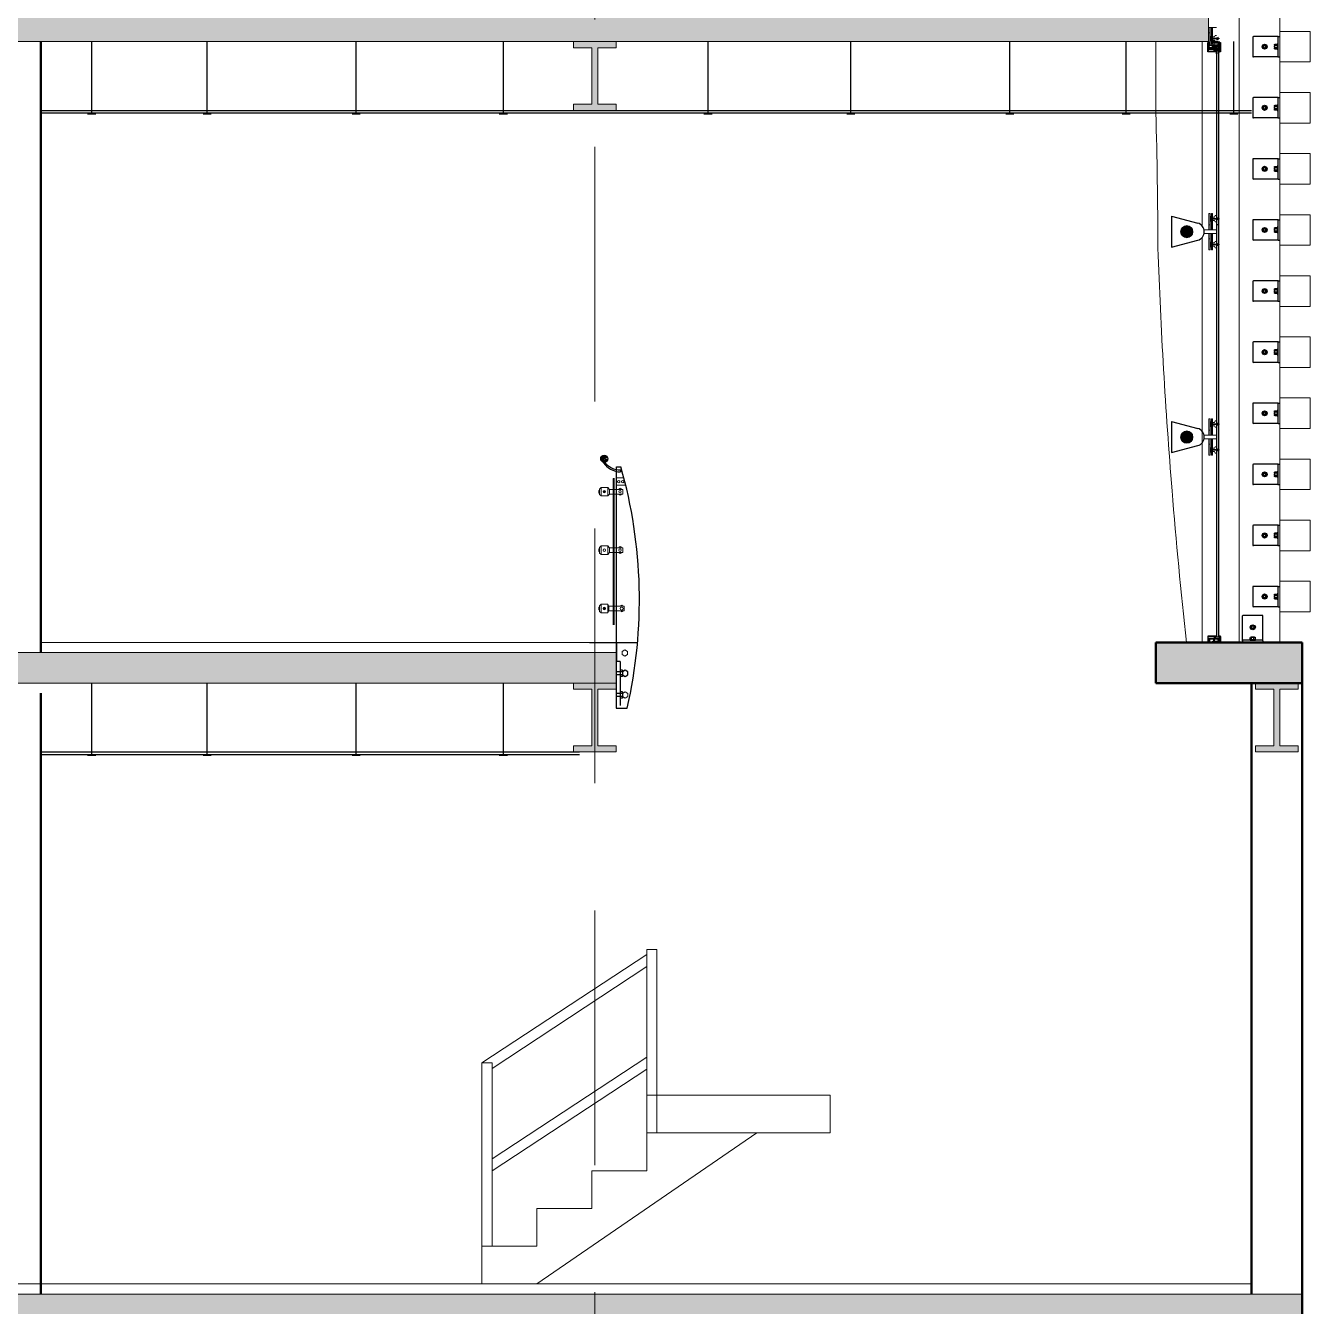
# Model space of a CAD drawing. Header units: millimetres. Extents: x 1135 to 1350, y 205 to 283.
# Drawn here: x 1208.2 to 1214.51, y 260.24 to 266.53 of the extents above; entities that cross this region are included whole.
import ezdxf

# ---------------------------------------------------------------- set-up
doc = ezdxf.new("R2010")
doc.units = ezdxf.units.MM
doc.header["$LTSCALE"] = 10
doc.linetypes.add('DASHED2', pattern=[0.375, 0.25, -0.125])
doc.layers.get('0').update_dxf_attribs({"color": 90})
for name, color, linetype in [('1', 130, 'Continuous'), ('ACCESORIO', 90, 'Continuous'), ('CIEL', 8, 'Continuous'), ('DATA', 9, 'Continuous'), ('ESCALERA', 90, 'Continuous'), ('FONDO', 8, 'Continuous'), ('TEX1', 90, 'Continuous'), ('VIDRO', 140, 'Continuous')]:
    doc.layers.add(name, color=color, linetype=linetype)
for name, color, linetype, lineweight in [('A-perf', 180, 'Continuous', 9), ('cinza 03', 252, 'Continuous', 13), ('HACHT', 90, 'Continuous', 9), ('linha estutura', 252, 'Continuous', 13), ('PAREDES 2', 50, 'Continuous', 50), ('pn 02', 16, 'Continuous', 20), ('PN-01', 90, 'Continuous', 13), ('TEXTOS', 90, 'Continuous', 9)]:
    doc.layers.add(name, color=color, linetype=linetype, lineweight=lineweight)

# ---------------------------------------------------------------- blocks, each defined once
blk = doc.blocks.new('A$C43351A97')
at = {"layer": 'DATA'}
for p, q in [((0, 0.99), (0, 3.49)), ((0, 3.49), (0.53, 3.49)), ((3.53, 0.99), (0, 0.99)), ((0.07, 3.4), (0.06, 3.37)), ((0.06, 3.37), (0.06, 3.05)), ((0.06, 3.05), (0.07, 3.02)), ((0.09, 3.42), (0.07, 3.4)), ((0.07, 3.31), (0.07, 3.13)), ((0.07, 3.02), (0.09, 3)), ((0.11, 2.92), (0.08, 2.9)), ((0.08, 2.9), (0.08, 2.87)), ((0.08, 2.87), (0.08, 1.13)), ((0.08, 1.13), (0.08, 1.1)), ((0.08, 1.1), (0.11, 1.08)), ((0.13, 3.43), (0.09, 3.42)), ((0.09, 3), (0.13, 2.99)), ((0.14, 2.93), (0.11, 2.92)), ((0.11, 1.08), (0.14, 1.07)), ((0.48, 3.43), (0.13, 3.43)), ((0.46, 3.42), (0.13, 3.36)), ((0.13, 3.08), (0.46, 3.02)), ((0.13, 2.99), (0.48, 2.99)), ((0.53, 2.93), (0.14, 2.93)), ((0.14, 1.07), (2.94, 1.07)), ((0.18, 3.27), (0.3, 3.34)), ((0.3, 3.09), (0.18, 3.16)), ((0.29, 3.32), (0.19, 3.26)), ((0.19, 3.18), (0.29, 3.11)), ((0.26, 2.75), (0.26, 2.19)), ((0.61, 2.75), (0.26, 2.75)), ((0.26, 2.19), (2.73, 2.19)), ((0.32, 3.27), (0.32, 3.3)), ((0.61, 3.27), (0.32, 3.27)), ((0.32, 3.17), (0.61, 3.17)), ((0.32, 3.13), (0.32, 3.17)), ((0.34, 3.32), (0.34, 3.28)), ((0.34, 3.28), (0.43, 3.28)), ((0.34, 3.15), (0.34, 3.11)), ((0.43, 3.15), (0.34, 3.15)), ((0.39, 2.38), (0.39, 2.56)), ((0.43, 3.28), (0.46, 3.42)), ((0.46, 3.02), (0.43, 3.15)), ((0.45, 2.63), (0.86, 2.63)), ((2.73, 2.31), (0.45, 2.31)), ((0.48, 3.41), (0.48, 3.43)), ((0.48, 3.39), (0.48, 3.41)), ((0.49, 3.38), (0.48, 3.39)), ((0.48, 3.03), (0.49, 3.04)), ((0.48, 3.02), (0.48, 3.03)), ((0.48, 2.99), (0.48, 3.02)), ((0.51, 3.38), (0.49, 3.38)), ((0.49, 3.04), (0.51, 3.04)), ((0.52, 3.38), (0.51, 3.38)), ((0.51, 3.04), (0.52, 3.04)), ((0.53, 3.39), (0.52, 3.38)), ((0.52, 3.04), (0.53, 3.03)), ((0.53, 3.49), (0.53, 3.41)), ((0.53, 3.41), (0.53, 3.39)), ((0.53, 3.03), (0.53, 3.02)), ((0.53, 3.02), (0.53, 2.93)), ((0.61, 3.5), (0.61, 3.27)), ((0.86, 3.5), (0.61, 3.5)), ((0.61, 3.17), (0.61, 2.75)), ((0.73, 3.38), (0.86, 3.38)), ((0.73, 2.75), (0.73, 3.38)), ((0.86, 2.75), (0.73, 2.75)), ((0.86, 3.38), (0.86, 3.5)), ((0.86, 2.63), (0.86, 2.75)), ((4.83, 4), (2.1, 3.5)), ((2.1, 4), (4.83, 3.5)), ((2.1, 4), (2.1, 3.5)), ((4.83, 4), (2.1, 4)), ((2.1, 3.5), (4.83, 3.5)), ((2.73, 2.41), (2.73, 2.31)), ((2.73, 2.19), (2.73, 2.09)), ((2.95, 2.47), (2.79, 2.47)), ((2.79, 2.03), (2.95, 2.03)), ((2.88, 2.32), (2.92, 2.31)), ((2.95, 2.39), (2.89, 2.39)), ((2.89, 2.18), (2.93, 2.19)), ((2.9, 2.39), (2.95, 2.41)), ((5.59, 2.31), (2.9, 2.31)), ((2.9, 2.19), (3.54, 2.19)), ((2.96, 2.12), (2.9, 2.12)), ((2.95, 2.09), (2.9, 2.11)), ((2.92, 2.31), (3.03, 2.31)), ((2.93, 2.19), (3.02, 2.19)), ((2.94, 1.07), (2.97, 1.08)), ((2.97, 1.08), (2.99, 1.1)), ((2.98, 3.5), (2.98, 2.42)), ((5.21, 3.5), (2.98, 3.5)), ((2.99, 1.97), (2.99, 2.08)), ((2.99, 1.1), (3, 1.13)), ((3, 1.43), (3.02, 1.49)), ((3, 1.13), (3, 1.43)), ((3.02, 1.49), (3.06, 1.54)), ((3.05, 2.16), (3.05, 1.97)), ((3.05, 1.97), (3.74, 1.97)), ((3.06, 3.42), (5.17, 3.42)), ((3.06, 2.35), (3.06, 3.42)), ((3.06, 1.54), (3.13, 1.56)), ((3.07, 1.46), (3.06, 1.43)), ((3.06, 1.43), (3.06, 1.12)), ((3.06, 1.12), (3.07, 1.09)), ((3.09, 1.48), (3.07, 1.46)), ((3.07, 1.09), (3.09, 1.06)), ((3.08, 1.38), (3.08, 1.19)), ((3.62, 1.87), (3.09, 1.87)), ((3.13, 1.49), (3.09, 1.48)), ((3.09, 1.06), (3.13, 1.05)), ((3.13, 1.56), (3.53, 1.56)), ((3.48, 1.49), (3.13, 1.49)), ((3.13, 1.05), (3.48, 1.05)), ((3.47, 1.48), (3.14, 1.43)), ((3.14, 1.14), (3.47, 1.09)), ((3.19, 1.34), (3.3, 1.41)), ((3.3, 1.15), (3.19, 1.23)), ((3.2, 1.32), (3.3, 1.39)), ((3.3, 1.18), (3.2, 1.24)), ((3.33, 1.37), (3.33, 1.33)), ((3.33, 1.33), (3.74, 1.33)), ((3.33, 1.23), (3.33, 1.2)), ((3.71, 1.23), (3.33, 1.23)), ((3.34, 1.39), (3.34, 1.35)), ((3.34, 1.35), (3.43, 1.35)), ((3.34, 1.22), (3.34, 1.18)), ((3.43, 1.22), (3.34, 1.22)), ((3.43, 1.35), (3.47, 1.48)), ((3.47, 1.09), (3.43, 1.22)), ((3.48, 1.47), (3.48, 1.49)), ((3.48, 1.46), (3.48, 1.47)), ((3.49, 1.45), (3.48, 1.46)), ((3.48, 1.09), (3.49, 1.1)), ((3.48, 1.08), (3.48, 1.09)), ((3.48, 1.05), (3.48, 1.08)), ((3.51, 1.44), (3.49, 1.45)), ((3.49, 1.1), (3.51, 1.1)), ((3.52, 1.45), (3.51, 1.44)), ((3.51, 1.1), (3.52, 1.1)), ((3.53, 1.46), (3.52, 1.45)), ((3.52, 1.1), (3.53, 1.09)), ((3.53, 1.56), (3.53, 1.47)), ((3.53, 1.47), (3.53, 1.46)), ((3.53, 1.09), (3.53, 1.08)), ((3.53, 1.08), (3.53, 0.99)), ((3.54, 2.19), (3.54, 2.09)), ((4.17, 0.88), (3.57, 0.96)), ((3.61, 2.03), (3.7, 2.03)), ((3.62, 1.51), (3.62, 1.87)), ((3.62, 1.09), (3.67, 1.09)), ((3.62, 1.03), (3.62, 1.09)), ((3.64, 2.18), (3.68, 2.19)), ((3.65, 2.19), (5.59, 2.19)), ((3.71, 2.12), (3.65, 2.12)), ((3.7, 2.09), (3.65, 2.11)), ((3.84, 1), (3.65, 1)), ((3.67, 1.09), (3.71, 1.23)), ((3.68, 2.19), (3.77, 2.19)), ((3.71, 1.87), (3.71, 1.51)), ((3.74, 1.87), (3.71, 1.87)), ((3.71, 1.51), (3.8, 1.51)), ((3.74, 1.97), (3.74, 2.08)), ((3.74, 1.33), (3.74, 1.39)), ((3.8, 2.16), (3.8, 1.94)), ((3.87, 1.33), (3.8, 1.09)), ((3.8, 1.09), (3.87, 1.09)), ((3.96, 1.49), (3.86, 1.32)), ((3.87, 1.45), (3.87, 1.33)), ((3.87, 1.09), (3.87, 1.03)), ((3.97, 1.27), (3.97, 1.05)), ((4.17, 1.34), (4.02, 1.5)), ((4.07, 1.05), (4.07, 1.27)), ((4.17, 0), (4.17, 1.5)), ((5.36, 1.5), (4.17, 1.5)), ((4.83, 3.5), (4.83, 4)), ((5.3, 3.19), (5.03, 2.71)), ((5.03, 2.71), (5.03, 2.35)), ((5.11, 2.69), (5.37, 3.14)), ((5.11, 2.35), (5.11, 2.69)), ((5.17, 3.42), (5.3, 3.19)), ((5.17, 0), (5.17, 1.5)), ((5.17, 0.86), (5.67, 0.94)), ((5.37, 3.24), (5.21, 3.5)), ((5.36, 3.5), (5.36, 3.28)), ((5.61, 3.5), (5.36, 3.5)), ((5.36, 3.1), (5.36, 2.93)), ((5.36, 1.57), (5.36, 1.4)), ((5.36, 1.23), (5.36, 1)), ((5.36, 1), (5.61, 1)), ((5.38, 3.25), (5.41, 3.25)), ((5.41, 3.13), (5.38, 3.13)), ((5.38, 1.38), (5.41, 1.38)), ((5.41, 1.25), (5.38, 1.25)), ((5.41, 3.29), (5.5, 3.29)), ((5.41, 3.25), (5.41, 3.29)), ((5.41, 3.09), (5.41, 3.13)), ((5.41, 3.1), (5.41, 3.09)), ((5.6, 3.09), (5.41, 3.09)), ((5.41, 1.41), (5.6, 1.41)), ((5.41, 1.38), (5.41, 1.41)), ((5.41, 1.21), (5.41, 1.25)), ((5.5, 1.21), (5.41, 1.21)), ((5.46, 3), (5.65, 3)), ((5.46, 2.93), (5.46, 3)), ((5.46, 1.5), (5.46, 1.57)), ((5.65, 1.5), (5.46, 1.5)), ((5.5, 3.29), (5.63, 3.16)), ((5.63, 1.34), (5.5, 1.21)), ((5.61, 3.32), (5.61, 3.5)), ((5.64, 3.29), (5.61, 3.32)), ((5.61, 1.18), (5.64, 1.21)), ((5.61, 1), (5.61, 1.18)), ((5.66, 3.31), (5.64, 3.29)), ((5.64, 1.21), (5.66, 1.19)), ((5.65, 3.5), (6.23, 3.5)), ((5.73, 3.45), (5.65, 3.47)), ((5.65, 3), (5.65, 3)), ((5.65, 3), (5.65, 2.38)), ((5.65, 2.13), (5.65, 1.5)), ((5.65, 1.03), (5.73, 1.05)), ((6.23, 1), (5.65, 1)), ((5.72, 3.31), (5.66, 3.31)), ((5.66, 1.19), (5.72, 1.19)), ((6.2, 0.94), (5.67, 0.94)), ((5.73, 3.29), (5.73, 3.45)), ((5.73, 1.05), (5.73, 1.21)), ((5.77, 1.44), (5.77, 3.06)), ((5.77, 3.06), (5.95, 3.06)), ((5.95, 1.44), (5.77, 1.44)), ((6.19, 3.45), (5.81, 3.43)), ((5.81, 3.43), (5.81, 3.29)), ((5.81, 1.21), (5.81, 1.07)), ((5.81, 1.07), (6.19, 1.05)), ((5.92, 3.23), (5.82, 3.28)), ((5.82, 1.22), (5.92, 1.27)), ((5.95, 3.06), (5.95, 3.17)), ((5.95, 1.33), (5.95, 1.44)), ((6.17, 2.25), (6.19, 2.83)), ((6.19, 1.68), (6.17, 2.25)), ((6.19, 2.83), (6.19, 3.45)), ((6.19, 1.05), (6.19, 1.68)), ((6.23, 3.5), (6.23, 1))]:
    blk.add_line(p, q, dxfattribs=at)
blk.add_circle((5.12, 3.76), 0.243, dxfattribs=at)
for centre, radius, start, end in [((0.13, 3.3), 0.0625, 90, 168.61954), ((0.13, 3.14), 0.0625, 191.38046, 270), ((0.24, 3.22), 0.0784, 135.87573, 224.12427), ((0.22, 3.22), 0.0469, 124.43657, 235.56343), ((0.3, 3.3), 0.025, 360, 124.43657), ((0.3, 3.13), 0.025, 235.56343, 360), ((0.31, 3.32), 0.0272, 0, 124.43657), ((0.31, 3.11), 0.0272, 235.56343, 360), ((0.45, 2.56), 0.0625, 90, 180), ((0.45, 2.38), 0.0625, 180, 270), ((2.79, 2.41), 0.0625, 90, 180), ((2.79, 2.09), 0.0625, 180, 270), ((2.9, 2.35), 0.041, 90, 270), ((2.89, 2.35), 0.0312, 90, 254.96712), ((2.9, 2.15), 0.041, 90, 270), ((2.9, 2.15), 0.031, 105.99545, 270.00455), ((2.95, 2.44), 0.03, 270, 90), ((2.95, 2.42), 0.0312, 270, 0), ((2.95, 2.06), 0.03, 270, 90), ((2.96, 2.08), 0.031, 359.99877, 90.00123), ((3.09, 1.97), 0.094, 179.9974, 270.00108), ((3.02, 2.16), 0.031, 360, 90), ((3.03, 2.35), 0.0312, 270, 0), ((3.05, 2.16), 0.00000125, 180, 0), ((3.14, 1.37), 0.0625, 90, 168.61954), ((3.14, 1.2), 0.0625, 191.38046, 270), ((3.24, 1.28), 0.0784, 135.87573, 224.12427), ((3.23, 1.28), 0.0469, 124.35561, 235.64439), ((3.32, 1.39), 0.0272, 360, 124.43657), ((3.31, 1.37), 0.025, 359.99613, 124.00387), ((3.31, 1.2), 0.025, 235.73155, 359.72194), ((3.32, 1.18), 0.0272, 235.56343, 360), ((3.61, 2.09), 0.0625, 180, 270), ((3.57, 1.08), 0.039, 0.1803, 180), ((3.57, 1), 0.039, 180, 262.07308), ((3.65, 2.15), 0.041, 90, 270), ((3.65, 2.15), 0.0309, 105.33705, 270.12763), ((3.74, 1.51), 0.125, 180, 270), ((3.65, 1.03), 0.03, 180, 224.98847), ((3.65, 1.03), 0.03, 224.98847, 270.01153), ((3.7, 2.06), 0.031, 270, 90), ((3.71, 2.08), 0.031, 360, 90), ((3.74, 1.94), 0.062, 270, 360), ((3.77, 2.16), 0.031, 0, 90), ((3.8, 1.45), 0.062, 360, 90), ((3.84, 1.03), 0.03, 270, 0.00477), ((3.99, 1.47), 0.037, 43.0014, 150), ((4.02, 1.25), 0.0537, 21.45883, 158.54117), ((4.02, 1.07), 0.0537, 201.45883, 338.54117), ((5.07, 2.35), 0.04, 180, 0), ((5.38, 3.28), 0.025, 180, 270), ((5.38, 3.1), 0.025, 90, 180), ((5.41, 2.93), 0.05, 180, 0), ((5.41, 1.57), 0.05, 0, 180), ((5.38, 1.4), 0.025, 180, 270), ((5.38, 1.23), 0.025, 90, 180), ((5.29, 3.19), 0.0938, 330, 30), ((5.87, 3.71), 0.337, 118.30351, 217.999), ((5.59, 2.38), 0.0625, 270, 0), ((5.59, 2.13), 0.0625, 0, 90), ((5.6, 3.13), 0.0414, 270, 45), ((5.6, 1.37), 0.0414, 315, 90), ((5.65, 3.49), 0.015, 90, 256.26192), ((5.65, 1.02), 0.015, 103.73808, 270), ((5.77, 3.3), 0.05, 166.11346, 339.89449), ((5.77, 1.2), 0.05, 20.10551, 193.88654), ((5.77, 3.29), 0.04, 180, 0), ((5.77, 1.21), 0.04, 0, 180), ((5.89, 3.17), 0.0625, 360, 60), ((5.89, 1.33), 0.0625, 300, 360)]:
    blk.add_arc(centre, radius, start, end, dxfattribs=at)
blk = doc.blocks.new('CAB-BUL')
for p, q in [((-6.4, 11), (6.2, 11)), ((-4.5, 1.5), (-3.7, 2)), ((-4, 2), (-4, 9)), ((4.5, 1.5), (3.7, 2)), ((4, 2), (4, 9))]:
    blk.add_line(p, q)
blk.add_lwpolyline([(-9, 1.5), (9, 1.5), (9, 0), (-9, 0)], close=True)
blk.add_lwpolyline([(8.5, 9, 0.888889), (4, 9, 0.50025), (-4, 9, 0.88987), (-8.5, 9), (-8.5, 2), (8.5, 2)], format="xyb", close=True)
blk = doc.blocks.new('sup2')
at = {"layer": 'ACCESORIO'}
for p, q in [((1214.1744, 251.2979), (1214.1744, 251.4203)), ((1214.2714, 251.4233), (1214.1774, 251.4233)), ((1214.2744, 251.2979), (1214.2744, 251.4203)), ((1214.2744, 251.3009), (1214.1744, 251.3009)), ((1214.1744, 251.2979), (1214.1744, 251.2907)), ((1214.2744, 251.2979), (1214.2744, 251.2907))]:
    blk.add_line(p, q, dxfattribs=at)
blk.add_lwpolyline([(1214.2371, 251.365), (1214.2334, 251.356), (1214.2244, 251.3523), (1214.2154, 251.356), (1214.2117, 251.365), (1214.2154, 251.374), (1214.2244, 251.3777), (1214.2334, 251.374)], close=True, dxfattribs=at)
for radius in [0.011, 0.00648]:
    blk.add_circle((1214.2244, 251.365), radius, dxfattribs=at)
for centre, radius, start, end in [((1214.1774, 251.4203), 0.003, 90, 180), ((1214.2714, 251.4203), 0.003, 0, 90), ((1214.2244, 251.365), 0.00548, 90, 0), ((1214.1774, 251.2979), 0.003, 90, 180), ((1214.2714, 251.2979), 0.003, 360, 90)]:
    blk.add_arc(centre, radius, start, end, dxfattribs=at)
at = {"layer": 'ACCESORIO', "xscale": -0.001440000000002328, "yscale": 0.001440000000002328, "zscale": 0.00144}
blk.add_blockref('CAB-BUL', (1214.2245, 251.3009), dxfattribs=at)

msp = doc.modelspace()

# ---------------------------------------------------------------- hatches: boundary and pattern name
at = {"layer": '1'}
h = msp.add_hatch(dxfattribs=at)
h.set_pattern_fill('LINE', color=256, scale=0.022502, angle=45, style=0)
h.set_pattern_definition([(135, (1404.7286333, 298.1692487), (0.001988936716, 0.001988936716), [])])
h.paths.add_polyline_path([(1213.8723, 265.5167, -0.528848), (1213.9106, 265.5427), (1213.9266, 265.5262, -1.19142)])
h = msp.add_hatch(dxfattribs=at)
h.set_pattern_fill('LINE', color=256, scale=0.022502, angle=45, style=0)
h.set_pattern_definition([(135, (1404.7286333, 297.1609154), (0.001988936716, 0.001988936716), [])])
h.paths.add_polyline_path([(1213.8723, 264.5083, -0.528848), (1213.9106, 264.5344), (1213.9266, 264.5179, -1.19142)])
at = {"layer": 'cinza 03'}
h = msp.add_hatch(dxfattribs=at)
h.set_pattern_fill('LINE', color=256, scale=0.014873, angle=90, style=0)
h.set_pattern_definition([(90, (4475.6181067, -1167.4279192), (-0.0018591344764, 1e-19), [])])
h.paths.add_polyline_path([(1211.0828, 264.2398), (1211.0895, 264.2398), (1211.0895, 264.3049), (1211.0828, 264.3049)])
h.paths.add_polyline_path([(1211.0828, 263.6661), (1211.0895, 263.6661), (1211.0895, 264.2398), (1211.0828, 264.2398)])
h.paths.add_polyline_path([(1211.0828, 263.5865), (1211.0895, 263.5865), (1211.0895, 263.6661), (1211.0828, 263.6661)])
h = msp.add_hatch(color=256, dxfattribs=at)
edge = h.paths.add_edge_path()
edge.add_arc((1211.0402, 264.2398), 0.00205, 0, 360)
at = {"layer": 'ESCALERA', "ltscale": 0.1}
h = msp.add_hatch(color=256, dxfattribs=at)
h.paths.add_polyline_path([(1211.0402, 264.4186, 0.429246), (1211.0222, 264.4014, 0.019142), (1211.0222, 264.4001), (1211.0402, 264.4001)])
h.paths.add_polyline_path([(1211.0402, 264.4186), (1211.0402, 264.4001), (1211.0565, 264.4001, 0.019142), (1211.0565, 264.4014, 0.399339)])
h.paths.add_polyline_path([(1211.0402, 264.4001), (1211.0222, 264.4001, 0.406762), (1211.0402, 264.3843)])
h.paths.add_polyline_path([(1211.0565, 264.4014, 0.060174), (1211.056, 264.4055), (1211.0402, 264.3979), (1211.0402, 264.3843, 0.399339)])
at = {"layer": 'HACHT'}
h = msp.add_hatch(color=256, dxfattribs=at)
h.paths.add_polyline_path([(1210.9934, 266.6), (1204.9934, 266.6), (1204.9934, 266.45), (1205.0984, 266.45), (1210.9934, 266.45)])
h.paths.add_polyline_path([(1214.007, 266.6), (1210.9934, 266.6), (1210.9934, 266.45), (1211.0984, 266.45), (1214.007, 266.45)])
h = msp.add_hatch(color=256, dxfattribs=at)
h.paths.add_polyline_path([(1214.4676, 263.5), (1214.0644, 263.5, -0.263734), (1214.0611, 263.5), (1213.7484, 263.5), (1213.7484, 263.3), (1214.4676, 263.3)])
h.paths.add_polyline_path([(1214.4676, 257.15), (1213.7484, 257.15), (1213.7484, 257), (1214.0611, 257, -0.263734), (1214.0644, 257), (1214.4676, 257)])
h = msp.add_hatch(color=256, dxfattribs=at)
h.paths.add_polyline_path([(1186.9934, 263.45), (1186.3991, 263.45), (1186.3991, 263.3), (1186.9934, 263.3)])
h.paths.add_polyline_path([(1192.9934, 263.45), (1186.9934, 263.45), (1186.9934, 263.3), (1187.0984, 263.3), (1192.9934, 263.3)])
h.paths.add_polyline_path([(1198.9934, 263.45), (1192.9934, 263.45), (1192.9934, 263.3), (1193.0984, 263.3), (1198.9934, 263.3)])
h.paths.add_polyline_path([(1204.9934, 263.45), (1198.9934, 263.45), (1198.9934, 263.3), (1199.0984, 263.3), (1204.9934, 263.3)])
h.paths.add_polyline_path([(1210.9934, 263.45), (1204.9934, 263.45), (1204.9934, 263.3), (1205.0984, 263.3), (1210.9934, 263.3)])
h.paths.add_polyline_path([(1211.0984, 263.45), (1210.9934, 263.45), (1210.9934, 263.3), (1211.0984, 263.3)])
h = msp.add_hatch(color=256, dxfattribs=at)
h.paths.add_polyline_path([(1186.9934, 260.3), (1186.3991, 260.3), (1186.3991, 260.15), (1186.9934, 260.15)])
h.paths.add_polyline_path([(1192.9934, 260.3), (1186.9934, 260.3), (1186.9934, 260.15), (1187.0984, 260.15), (1192.9934, 260.15)])
h.paths.add_polyline_path([(1198.9934, 260.3), (1192.9934, 260.3), (1192.9934, 260.15), (1193.0984, 260.15), (1198.9934, 260.15)])
h.paths.add_polyline_path([(1204.9934, 260.3), (1198.9934, 260.3), (1198.9934, 260.15), (1199.0984, 260.15), (1204.9934, 260.15)])
h.paths.add_polyline_path([(1210.9934, 260.3), (1204.9934, 260.3), (1204.9934, 260.15), (1205.0984, 260.15), (1210.9934, 260.15)])
h.paths.add_polyline_path([(1214.4676, 260.3), (1210.9934, 260.3), (1210.9934, 260.15), (1211.0984, 260.15), (1214.4676, 260.15)])
at = {"layer": 'pn 02'}
for points in [[(1211.0984, 266.1425), (1211.0984, 266.1125), (1210.8884, 266.1125), (1210.8884, 266.1425), (1210.9784, 266.1425), (1210.9784, 266.42), (1210.8884, 266.42), (1210.8884, 266.45), (1211.0984, 266.45), (1211.0984, 266.42), (1211.0084, 266.42), (1211.0084, 266.1425)], [(1211.0984, 266.1425), (1211.0984, 266.1125), (1210.8884, 266.1125), (1210.8884, 266.1425), (1210.9784, 266.1425), (1210.9784, 266.42), (1210.8884, 266.42), (1210.8884, 266.45), (1211.0984, 266.45), (1211.0984, 266.42), (1211.0084, 266.42), (1211.0084, 266.1425)], [(1211.0984, 262.9925), (1211.0984, 262.9625), (1210.8884, 262.9625), (1210.8884, 262.9925), (1210.9784, 262.9925), (1210.9784, 263.27), (1210.8884, 263.27), (1210.8884, 263.3), (1211.0984, 263.3), (1211.0984, 263.27), (1211.0084, 263.27), (1211.0084, 262.9925)], [(1214.4476, 262.9925), (1214.4476, 262.9625), (1214.2376, 262.9625), (1214.2376, 262.9925), (1214.3276, 262.9925), (1214.3276, 263.27), (1214.2376, 263.27), (1214.2376, 263.3), (1214.4476, 263.3), (1214.4476, 263.27), (1214.3576, 263.27), (1214.3576, 262.9925)]]:
    msp.add_hatch(color=256, dxfattribs=at).paths.add_polyline_path(points)

# ---------------------------------------------------------------- linework, layer by layer
for p, q in [((1213.8258, 265.5926), (1213.9546, 265.5588)), ((1213.8258, 265.5926), (1213.8258, 265.4407)), ((1213.8258, 265.4407), (1213.9546, 265.4745)), ((1213.8258, 264.5843), (1213.9546, 264.5505)), ((1213.8258, 264.5843), (1213.8258, 264.4324)), ((1213.8258, 264.4324), (1213.9546, 264.4662))]:
    msp.add_line(p, q)
for centre in [(1213.9414, 265.5167), (1213.9414, 264.5083)]:
    msp.add_arc(centre, 0.0442, 287.41068, 72.58932)
at = {"layer": 'A-perf'}
for p, q in [((1213.7484, 266.1), (1213.7484, 266.45)), ((1213.9757, 265.7364), (1213.9757, 266.45)), ((1213.9757, 265.5444), (1213.9757, 265.7364)), ((1213.9757, 264.2922), (1213.9757, 265.4889)), ((1213.9757, 263.5), (1213.9757, 264.2922))]:
    msp.add_line(p, q, dxfattribs=at)
at = {"layer": 'A-perf', "color": 8}
for centre, radius in [((1213.9003, 265.5167), 0.03), ((1213.9003, 265.5167), 0.028), ((1213.9003, 264.5083), 0.03), ((1213.9003, 264.5083), 0.028)]:
    msp.add_circle(centre, radius, dxfattribs=at)
at = {"layer": 'A-perf'}
for centre, radius, start, end in [((1189.2531, 265.395), 24.5054, 0.09666, 1.64853), ((1240.3699, 266.3926), 26.6286, 182.05804, 184.62682), ((1240.3699, 266.3926), 26.6286, 184.62682, 186.23631)]:
    msp.add_arc(centre, radius, start, end, dxfattribs=at)
at = {"layer": 'CIEL'}
for p, q in [((1208.2734, 266.1125), (1214.2176, 266.1125)), ((1208.2734, 266.1), (1214.2176, 266.1)), ((1208.5025, 266.0957), (1208.5423, 266.0957)), ((1209.0701, 266.0957), (1209.1098, 266.0957)), ((1209.802, 266.0957), (1209.8417, 266.0957)), ((1209.802, 266.0957), (1209.8417, 266.0957)), ((1210.5242, 266.0957), (1210.5639, 266.0957)), ((1210.5242, 266.0957), (1210.5639, 266.0957)), ((1211.5293, 266.0957), (1211.5691, 266.0957)), ((1211.5293, 266.0957), (1211.5691, 266.0957)), ((1212.2312, 266.0957), (1212.2709, 266.0957)), ((1212.2312, 266.0957), (1212.2709, 266.0957)), ((1213.011, 266.0957), (1213.0508, 266.0957)), ((1213.011, 266.0957), (1213.0508, 266.0957)), ((1213.5829, 266.0957), (1213.6227, 266.0957)), ((1213.5829, 266.0957), (1213.6227, 266.0957)), ((1214.1115, 266.0957), (1214.1512, 266.0957)), ((1214.1115, 266.0957), (1214.1512, 266.0957)), ((1208.2734, 262.9625), (1210.9176, 262.9625)), ((1208.2734, 262.95), (1210.9176, 262.95)), ((1208.5025, 262.9457), (1208.5423, 262.9457)), ((1209.0701, 262.9457), (1209.1098, 262.9457)), ((1209.802, 262.9457), (1209.8417, 262.9457)), ((1210.5242, 262.9457), (1210.5639, 262.9457))]:
    msp.add_line(p, q, dxfattribs=at)
at = {"layer": 'cinza 03'}
for p, q in [((1211.0839, 264.3049), (1211.0895, 264.3049)), ((1211.1006, 264.3074), (1211.1362, 264.3074)), ((1211.1006, 264.2714), (1211.1452, 264.2714)), ((1211.0126, 264.2466), (1211.0171, 264.2466)), ((1211.0126, 264.2466), (1211.0126, 264.2325)), ((1211.0126, 264.2325), (1211.0171, 264.2325)), ((1211.0171, 264.2522), (1211.0237, 264.2604)), ((1211.0171, 264.2522), (1211.0171, 264.2254)), ((1211.0237, 264.2189), (1211.0171, 264.2254)), ((1211.0237, 264.2604), (1211.0567, 264.2604)), ((1211.0237, 264.2604), (1211.0237, 264.2189)), ((1211.0237, 264.2189), (1211.0567, 264.2189)), ((1211.0567, 264.2604), (1211.0567, 264.2189)), ((1211.0567, 264.2604), (1211.066, 264.2512)), ((1211.066, 264.2286), (1211.0567, 264.2189)), ((1211.066, 264.2512), (1211.1305, 264.2512)), ((1211.066, 264.2286), (1211.066, 264.2512)), ((1211.1305, 264.2286), (1211.066, 264.2286)), ((1211.1305, 264.2512), (1211.1305, 264.2286)), ((1211.0126, 263.9598), (1211.0171, 263.9598)), ((1211.0126, 263.9598), (1211.0126, 263.9457)), ((1211.0171, 263.9654), (1211.0237, 263.9736)), ((1211.0171, 263.9654), (1211.0171, 263.9386)), ((1211.0237, 263.9736), (1211.0567, 263.9736)), ((1211.0237, 263.9736), (1211.0237, 263.9321)), ((1211.0567, 263.9736), (1211.0567, 263.9321)), ((1211.0567, 263.9736), (1211.066, 263.9644)), ((1211.066, 263.9644), (1211.1305, 263.9644)), ((1211.066, 263.9418), (1211.066, 263.9644)), ((1211.1305, 263.9644), (1211.1305, 263.9418)), ((1211.0126, 263.9457), (1211.0171, 263.9457)), ((1211.0237, 263.9321), (1211.0171, 263.9386)), ((1211.0237, 263.9321), (1211.0567, 263.9321)), ((1211.066, 263.9418), (1211.0567, 263.9321)), ((1211.1305, 263.9418), (1211.066, 263.9418)), ((1211.0126, 263.6732), (1211.0171, 263.6732)), ((1211.0126, 263.6732), (1211.0126, 263.6591)), ((1211.0126, 263.6591), (1211.0171, 263.6591)), ((1211.0171, 263.6787), (1211.0237, 263.687)), ((1211.0171, 263.6787), (1211.0171, 263.6519)), ((1211.0237, 263.6454), (1211.0171, 263.6519)), ((1211.0237, 263.687), (1211.0567, 263.687)), ((1211.0237, 263.687), (1211.0237, 263.6454)), ((1211.0237, 263.6454), (1211.0567, 263.6454)), ((1211.0567, 263.687), (1211.0567, 263.6454)), ((1211.0567, 263.687), (1211.062, 263.6774)), ((1211.0567, 263.6454), (1211.062, 263.6547)), ((1211.1377, 263.6774), (1211.062, 263.6774)), ((1211.062, 263.6547), (1211.062, 263.6774)), ((1211.1377, 263.6547), (1211.062, 263.6547)), ((1211.1377, 263.6774), (1211.1377, 263.6547))]:
    msp.add_line(p, q, dxfattribs=at)
for points in [[(1211.1107, 264.2955), (1211.1053, 264.2924), (1211.1053, 264.2862), (1211.1107, 264.283), (1211.1161, 264.2862), (1211.1161, 264.2924)], [(1211.1304, 264.2955), (1211.125, 264.2924), (1211.125, 264.2862), (1211.1304, 264.283), (1211.1358, 264.2862), (1211.1358, 264.2924)]]:
    msp.add_lwpolyline(points, close=True, dxfattribs=at)
for centre, radius in [((1211.1107, 264.2893), 0.00624), ((1211.1304, 264.2893), 0.00624), ((1211.0402, 264.2398), 0.00624), ((1211.0402, 264.2398), 0.00205), ((1211.1172, 264.24), 0.00624), ((1211.0402, 263.9529), 0.00624), ((1211.1172, 263.9531), 0.00624), ((1211.0402, 263.6663), 0.00624), ((1211.0402, 263.6663), 0.00205), ((1211.1256, 263.6661), 0.00764)]:
    msp.add_circle(centre, radius, dxfattribs=at)
for centre, radius, start, end in [((1211.1176, 264.251), 0.00604, 1.59643, 178.40357), ((1211.1176, 264.2287), 0.00604, 180.75658, 359.24342), ((1211.1176, 263.9642), 0.00604, 1.59643, 178.40357), ((1211.1176, 263.9419), 0.00604, 180.75658, 359.24342), ((1211.1252, 263.6774), 0.00487, 359.77035, 180.22965), ((1211.126, 263.6557), 0.00487, 191.14955, 348.85045)]:
    msp.add_arc(centre, radius, start, end, dxfattribs=at)
at = {"layer": 'ESCALERA'}
for p, q in [((1211.1006, 263.5001), (1211.1006, 264.3614)), ((1211.1006, 264.3614), (1211.1216, 264.3614)), ((1211.1191, 264.3465), (1211.1191, 264.3371)), ((1210.967, 263.5001), (1211.1006, 263.5001)), ((1211.0984, 263.5), (1211.0984, 263.1772)), ((1211.1006, 263.5001), (1211.1006, 263.406)), ((1211.1006, 263.5001), (1211.2032, 263.5001)), ((1211.1172, 263.406), (1211.0984, 263.406)), ((1211.1172, 263.406), (1211.1172, 263.1895)), ((1211.1285, 263.3554), (1211.0984, 263.3554)), ((1211.1285, 263.3402), (1211.0984, 263.3402)), ((1211.1285, 263.363), (1211.1172, 263.363)), ((1211.1285, 263.3329), (1211.1172, 263.3329)), ((1211.1285, 263.363), (1211.1285, 263.3329)), ((1211.1285, 263.2488), (1211.0984, 263.2488)), ((1211.1285, 263.2336), (1211.0984, 263.2336)), ((1211.1285, 263.2564), (1211.1172, 263.2564)), ((1211.1285, 263.2263), (1211.1172, 263.2263)), ((1211.1285, 263.2564), (1211.1285, 263.2263)), ((1211.0984, 263.1772), (1211.1524, 263.1772))]:
    msp.add_line(p, q, dxfattribs=at)
msp.add_lwpolyline([(1211.13, 263.3402), (1211.1431, 263.3328), (1211.1562, 263.3404), (1211.1561, 263.3555), (1211.1429, 263.363), (1211.1299, 263.3554)], close=True, dxfattribs=at)
msp.add_circle((1211.0394, 264.4014), 0.0172, dxfattribs=at)
for centre, radius, start, end in [((1211.1218, 264.4411), 0.104, 213.02523, 268.53221), ((1211.1218, 264.4505), 0.104, 218.26007, 268.53221), ((1208.8251, 263.7092), 2.3873, 347.12509, 15.85382)]:
    msp.add_arc(centre, radius, start, end, dxfattribs=at)
at = {"layer": 'FONDO'}
for p, q in [((1208.5224, 266.0957), (1208.5224, 266.45)), ((1209.0899, 266.0957), (1209.0899, 266.45)), ((1209.8218, 266.0957), (1209.8218, 266.45)), ((1210.5441, 266.0957), (1210.5441, 266.45)), ((1210.5441, 266.0957), (1210.5441, 266.45)), ((1211.5492, 266.0957), (1211.5492, 266.45)), ((1211.5492, 266.0957), (1211.5492, 266.45)), ((1212.2511, 266.0957), (1212.2511, 266.45)), ((1212.2511, 266.0957), (1212.2511, 266.45)), ((1213.0309, 266.0957), (1213.0309, 266.45)), ((1213.0309, 266.0957), (1213.0309, 266.45)), ((1213.6028, 266.0957), (1213.6028, 266.45)), ((1213.6028, 266.0957), (1213.6028, 266.45)), ((1214.1314, 266.0957), (1214.1314, 266.45)), ((1214.1314, 266.0957), (1214.1314, 266.45)), ((1208.5224, 262.9457), (1208.5224, 263.3)), ((1209.0899, 262.9457), (1209.0899, 263.3)), ((1209.8218, 262.9457), (1209.8218, 263.3)), ((1210.5441, 262.9457), (1210.5441, 263.3))]:
    msp.add_line(p, q, dxfattribs=at)
at = {"layer": 'HACHT'}
msp.add_line((1214.357, 269.6), (1214.357, 263.5), dxfattribs=at)
at = {"layer": 'linha estutura', "linetype": 'DASHED2', "ltscale": 0.5}
msp.add_line((1210.9934, 282.8086), (1210.9934, 205.1185), dxfattribs=at)
at = {"layer": 'linha estutura'}
for p, q in [((1211.0984, 263.5), (1211.0984, 263.25)), ((1213.9757, 263.5), (1213.8989, 263.5)), ((1214.4476, 263.3), (1214.2176, 263.3)), ((1214.4476, 263.3), (1214.2176, 263.3))]:
    msp.add_line(p, q, dxfattribs=at)
at = {"layer": 'PAREDES 2'}
for p, q in [((1208.2734, 266.45), (1208.2734, 263.45)), ((1214.4676, 263.5), (1213.7484, 263.5)), ((1213.7484, 263.3), (1213.7484, 263.5)), ((1214.4676, 257), (1214.4676, 263.5)), ((1214.4676, 263.3), (1213.7484, 263.3)), ((1214.2176, 260.3), (1214.2176, 263.3)), ((1208.2734, 263.25), (1208.2734, 260.3))]:
    msp.add_line(p, q, dxfattribs=at)
at = {"layer": 'pn 02'}
for p, q in [((1214.007, 266.4), (1214.007, 266.65)), ((1214.0086, 266.45), (1186.3991, 266.45)), ((1208.2734, 263.5), (1211.1006, 263.5)), ((1208.2734, 263.5), (1211.1006, 263.5)), ((1186.3991, 263.45), (1211.1006, 263.45)), ((1211.0984, 263.3), (1186.3991, 263.3)), ((1210.4384, 261.4353), (1211.2484, 261.9678)), ((1211.2484, 261.0912), (1211.2484, 261.9912)), ((1211.2484, 261.9912), (1211.2984, 261.9912)), ((1211.2984, 261.0912), (1211.2984, 261.9912)), ((1210.4884, 261.4083), (1211.2484, 261.908)), ((1210.4384, 261.4353), (1210.4884, 261.4353)), ((1210.4384, 260.5353), (1210.4384, 261.4353)), ((1210.4884, 260.9644), (1211.2484, 261.4641)), ((1210.4884, 260.5353), (1210.4884, 261.4353)), ((1210.4884, 260.9046), (1211.2484, 261.4043)), ((1211.2484, 261.2765), (1211.2484, 261.0912)), ((1211.2484, 261.2765), (1212.1484, 261.2765)), ((1210.7084, 260.35), (1211.7884, 261.0912)), ((1211.2484, 261.0912), (1211.2484, 260.9059)), ((1211.2484, 261.0912), (1212.1484, 261.0912)), ((1210.9784, 260.9059), (1210.9784, 260.7206)), ((1210.9784, 260.9059), (1211.2484, 260.9059)), ((1210.7084, 260.7206), (1210.7084, 260.5353)), ((1210.7084, 260.7206), (1210.9784, 260.7206)), ((1210.4384, 260.5353), (1210.4384, 260.35)), ((1210.4384, 260.5353), (1210.7084, 260.5353)), ((1186.3991, 260.3), (1214.4676, 260.3)), ((1186.6491, 260.35), (1214.2176, 260.35))]:
    msp.add_line(p, q, dxfattribs=at)
for points in [[(1214.357, 266.5), (1214.507, 266.5), (1214.507, 266.35), (1214.357, 266.35)], [(1214.357, 266.2), (1214.507, 266.2), (1214.507, 266.05), (1214.357, 266.05)], [(1214.357, 265.9), (1214.507, 265.9), (1214.507, 265.75), (1214.357, 265.75)], [(1214.357, 265.6), (1214.507, 265.6), (1214.507, 265.45), (1214.357, 265.45)], [(1214.357, 265.3), (1214.507, 265.3), (1214.507, 265.15), (1214.357, 265.15)], [(1214.357, 265), (1214.507, 265), (1214.507, 264.85), (1214.357, 264.85)], [(1214.357, 264.7), (1214.507, 264.7), (1214.507, 264.55), (1214.357, 264.55)], [(1214.357, 264.4), (1214.507, 264.4), (1214.507, 264.25), (1214.357, 264.25)], [(1214.357, 264.1), (1214.507, 264.1), (1214.507, 263.95), (1214.357, 263.95)], [(1214.357, 263.8), (1214.507, 263.8), (1214.507, 263.65), (1214.357, 263.65)]]:
    msp.add_lwpolyline(points, close=True, dxfattribs=at)
at = {"layer": 'pn 02', "linetype": 'Continuous'}
for points in [[(1211.0984, 266.1425), (1211.0984, 266.1125), (1210.8884, 266.1125), (1210.8884, 266.1425), (1210.9784, 266.1425), (1210.9784, 266.42), (1210.8884, 266.42), (1210.8884, 266.45), (1211.0984, 266.45), (1211.0984, 266.42), (1211.0084, 266.42), (1211.0084, 266.1425)], [(1211.0984, 266.1425), (1211.0984, 266.1125), (1210.8884, 266.1125), (1210.8884, 266.1425), (1210.9784, 266.1425), (1210.9784, 266.42), (1210.8884, 266.42), (1210.8884, 266.45), (1211.0984, 266.45), (1211.0984, 266.42), (1211.0084, 266.42), (1211.0084, 266.1425)], [(1211.0984, 262.9925), (1211.0984, 262.9625), (1210.8884, 262.9625), (1210.8884, 262.9925), (1210.9784, 262.9925), (1210.9784, 263.27), (1210.8884, 263.27), (1210.8884, 263.3), (1211.0984, 263.3), (1211.0984, 263.27), (1211.0084, 263.27), (1211.0084, 262.9925)], [(1214.4476, 262.9925), (1214.4476, 262.9625), (1214.2376, 262.9625), (1214.2376, 262.9925), (1214.3276, 262.9925), (1214.3276, 263.27), (1214.2376, 263.27), (1214.2376, 263.3), (1214.4476, 263.3), (1214.4476, 263.27), (1214.3576, 263.27), (1214.3576, 262.9925)]]:
    msp.add_lwpolyline(points, close=True, dxfattribs=at)
at = {"layer": 'PN-01'}
for p, q in [((1214.157, 269.6), (1214.157, 266.4)), ((1214.007, 266.5196), (1214.0457, 266.5196)), ((1214.0086, 266.4386), (1214.0086, 266.5196)), ((1214.0148, 266.4937), (1214.0086, 266.4937)), ((1214.0148, 266.4816), (1214.0148, 266.5196)), ((1214.0148, 266.4483), (1214.0148, 266.4816)), ((1214.0211, 266.4386), (1214.0211, 266.5196)), ((1214.0211, 266.4937), (1214.0273, 266.4937)), ((1214.0211, 266.48), (1214.0273, 266.48)), ((1214.0273, 266.4386), (1214.0273, 266.5196)), ((1214.036, 266.4728), (1214.04, 266.4799)), ((1214.04, 266.4799), (1214.0457, 266.4799)), ((1214.0148, 266.4386), (1214.0086, 266.4386)), ((1214.0148, 266.4734), (1214.0211, 266.4774)), ((1214.0148, 266.4564), (1214.0211, 266.4524)), ((1214.0148, 266.4386), (1214.0148, 266.4483)), ((1214.0167, 266.4552), (1214.0167, 266.4746)), ((1214.018, 266.4544), (1214.018, 266.4754)), ((1214.0192, 266.4536), (1214.0192, 266.4762)), ((1214.0211, 266.4662), (1214.0557, 266.4662)), ((1214.0211, 266.4649), (1214.0607, 266.4649)), ((1214.0211, 266.4637), (1214.0549, 266.4637)), ((1214.0211, 266.4637), (1214.0557, 266.4637)), ((1214.0211, 266.4498), (1214.0273, 266.4498)), ((1214.0211, 266.4386), (1214.0273, 266.4386)), ((1214.0273, 266.4728), (1214.036, 266.4728)), ((1214.0273, 266.4563), (1214.036, 266.4563)), ((1214.036, 266.4563), (1214.04, 266.4492)), ((1214.04, 266.4492), (1214.0457, 266.4492)), ((1214.0457, 266.469), (1214.0503, 266.469)), ((1214.0457, 266.4678), (1214.0506, 266.4678)), ((1214.0457, 266.4621), (1214.0506, 266.4621)), ((1214.0457, 266.4608), (1214.0503, 266.4608)), ((1214.0503, 266.469), (1214.0557, 266.4717)), ((1214.0503, 266.4608), (1214.0557, 266.4582)), ((1214.0506, 266.4678), (1214.0557, 266.4703)), ((1214.0506, 266.4621), (1214.0557, 266.4596)), ((1214.157, 266.45), (1214.157, 263.5)), ((1214.0086, 265.6061), (1214.0086, 265.5252)), ((1214.0148, 265.6061), (1214.0086, 265.6061)), ((1214.0148, 265.6061), (1214.0148, 265.5965)), ((1214.0148, 265.5965), (1214.0148, 265.5632)), ((1214.0211, 265.6061), (1214.0211, 265.5252)), ((1214.0211, 265.6061), (1214.0273, 265.6061)), ((1214.0273, 265.6061), (1214.0273, 265.5252)), ((1214.036, 265.5884), (1214.04, 265.5955)), ((1214.04, 265.5955), (1214.0457, 265.5955)), ((1214.0148, 265.551), (1214.0086, 265.551)), ((1214.0148, 265.5883), (1214.0211, 265.5923)), ((1214.0148, 265.5713), (1214.0211, 265.5673)), ((1214.0148, 265.5632), (1214.0148, 265.5252)), ((1214.0167, 265.5895), (1214.0167, 265.5701)), ((1214.018, 265.5903), (1214.018, 265.5693)), ((1214.0192, 265.5911), (1214.0192, 265.5685)), ((1214.0211, 265.5949), (1214.0273, 265.5949)), ((1214.0211, 265.5811), (1214.0557, 265.5811)), ((1214.0211, 265.5811), (1214.0549, 265.5811)), ((1214.0211, 265.5798), (1214.0607, 265.5798)), ((1214.0211, 265.5786), (1214.0557, 265.5786)), ((1214.0211, 265.5647), (1214.0273, 265.5647)), ((1214.0211, 265.551), (1214.0273, 265.551)), ((1214.0273, 265.5884), (1214.036, 265.5884)), ((1214.0273, 265.572), (1214.036, 265.572)), ((1214.036, 265.572), (1214.04, 265.5649)), ((1214.04, 265.5649), (1214.0457, 265.5649)), ((1214.0457, 265.584), (1214.0503, 265.584)), ((1214.0457, 265.5827), (1214.0506, 265.5827)), ((1214.0457, 265.577), (1214.0506, 265.577)), ((1214.0457, 265.5757), (1214.0503, 265.5757)), ((1214.0503, 265.584), (1214.0557, 265.5866)), ((1214.0503, 265.5757), (1214.0557, 265.5731)), ((1214.0506, 265.5827), (1214.0557, 265.5852)), ((1214.0506, 265.577), (1214.0557, 265.5745)), ((1213.985, 265.5252), (1214.0457, 265.5252)), ((1213.985, 265.5081), (1214.0457, 265.5081)), ((1214.0086, 265.4272), (1214.0086, 265.5081)), ((1214.0148, 265.4823), (1214.0086, 265.4823)), ((1214.0148, 265.4701), (1214.0148, 265.5081)), ((1214.0148, 265.4368), (1214.0148, 265.4701)), ((1214.0211, 265.4272), (1214.0211, 265.5081)), ((1214.0211, 265.4823), (1214.0273, 265.4823)), ((1214.0273, 265.4272), (1214.0273, 265.5081)), ((1214.0148, 265.4272), (1214.0086, 265.4272)), ((1214.0148, 265.462), (1214.0211, 265.466)), ((1214.0148, 265.445), (1214.0211, 265.441)), ((1214.0148, 265.4272), (1214.0148, 265.4368)), ((1214.0167, 265.4438), (1214.0167, 265.4632)), ((1214.018, 265.443), (1214.018, 265.464)), ((1214.0192, 265.4422), (1214.0192, 265.4648)), ((1214.0211, 265.4686), (1214.0273, 265.4686)), ((1214.0211, 265.4547), (1214.0557, 265.4547)), ((1214.0211, 265.4535), (1214.0607, 265.4535)), ((1214.0211, 265.4522), (1214.0557, 265.4522)), ((1214.0211, 265.4522), (1214.0549, 265.4522)), ((1214.0211, 265.4384), (1214.0273, 265.4384)), ((1214.0211, 265.4272), (1214.0273, 265.4272)), ((1214.0273, 265.4613), (1214.036, 265.4613)), ((1214.0273, 265.4449), (1214.036, 265.4449)), ((1214.036, 265.4613), (1214.04, 265.4684)), ((1214.036, 265.4449), (1214.04, 265.4378)), ((1214.04, 265.4684), (1214.0457, 265.4684)), ((1214.04, 265.4378), (1214.0457, 265.4378)), ((1214.0457, 265.4576), (1214.0503, 265.4576)), ((1214.0457, 265.4564), (1214.0506, 265.4564)), ((1214.0457, 265.4506), (1214.0506, 265.4506)), ((1214.0457, 265.4494), (1214.0503, 265.4494)), ((1214.0503, 265.4576), (1214.0557, 265.4603)), ((1214.0503, 265.4494), (1214.0557, 265.4467)), ((1214.0506, 265.4564), (1214.0557, 265.4589)), ((1214.0506, 265.4506), (1214.0557, 265.4481)), ((1214.0086, 264.5978), (1214.0086, 264.5169)), ((1214.0148, 264.5978), (1214.0086, 264.5978)), ((1214.0148, 264.5978), (1214.0148, 264.5882)), ((1214.0148, 264.5882), (1214.0148, 264.5549)), ((1214.0211, 264.5978), (1214.0211, 264.5169)), ((1214.0211, 264.5978), (1214.0273, 264.5978)), ((1214.0211, 264.5866), (1214.0273, 264.5866)), ((1214.0273, 264.5978), (1214.0273, 264.5169)), ((1214.036, 264.5801), (1214.04, 264.5872)), ((1214.04, 264.5872), (1214.0457, 264.5872)), ((1214.0148, 264.5427), (1214.0086, 264.5427)), ((1214.0148, 264.58), (1214.0211, 264.584)), ((1214.0148, 264.563), (1214.0211, 264.559)), ((1214.0148, 264.5549), (1214.0148, 264.5169)), ((1214.0167, 264.5812), (1214.0167, 264.5618)), ((1214.018, 264.582), (1214.018, 264.561)), ((1214.0192, 264.5828), (1214.0192, 264.5602)), ((1214.0211, 264.5728), (1214.0549, 264.5728)), ((1214.0211, 264.5728), (1214.0557, 264.5728)), ((1214.0211, 264.5715), (1214.0607, 264.5715)), ((1214.0211, 264.5703), (1214.0557, 264.5703)), ((1214.0211, 264.5564), (1214.0273, 264.5564)), ((1214.0211, 264.5427), (1214.0273, 264.5427)), ((1214.0273, 264.5801), (1214.036, 264.5801)), ((1214.0273, 264.5637), (1214.036, 264.5637)), ((1214.036, 264.5637), (1214.04, 264.5566)), ((1214.04, 264.5566), (1214.0457, 264.5566)), ((1214.0457, 264.5756), (1214.0503, 264.5756)), ((1214.0457, 264.5744), (1214.0506, 264.5744)), ((1214.0457, 264.5686), (1214.0506, 264.5686)), ((1214.0457, 264.5674), (1214.0503, 264.5674)), ((1214.0503, 264.5756), (1214.0557, 264.5783)), ((1214.0503, 264.5674), (1214.0557, 264.5647)), ((1214.0506, 264.5744), (1214.0557, 264.5769)), ((1214.0506, 264.5686), (1214.0557, 264.5661)), ((1213.985, 264.5169), (1214.0457, 264.5169)), ((1213.985, 264.4998), (1214.0457, 264.4998)), ((1214.0086, 264.4189), (1214.0086, 264.4998)), ((1214.0148, 264.474), (1214.0086, 264.474)), ((1214.0148, 264.4618), (1214.0148, 264.4998)), ((1214.0148, 264.4285), (1214.0148, 264.4618)), ((1214.0211, 264.4189), (1214.0211, 264.4998)), ((1214.0211, 264.474), (1214.0273, 264.474)), ((1214.0211, 264.4603), (1214.0273, 264.4603)), ((1214.0273, 264.4189), (1214.0273, 264.4998)), ((1214.036, 264.453), (1214.04, 264.4601)), ((1214.04, 264.4601), (1214.0457, 264.4601)), ((1214.0148, 264.4189), (1214.0086, 264.4189)), ((1214.0148, 264.4537), (1214.0211, 264.4577)), ((1214.0148, 264.4367), (1214.0211, 264.4327)), ((1214.0148, 264.4189), (1214.0148, 264.4285)), ((1214.0167, 264.4355), (1214.0167, 264.4549)), ((1214.018, 264.4347), (1214.018, 264.4557)), ((1214.0192, 264.4339), (1214.0192, 264.4565)), ((1214.0211, 264.4464), (1214.0557, 264.4464)), ((1214.0211, 264.4452), (1214.0607, 264.4452)), ((1214.0211, 264.4439), (1214.0549, 264.4439)), ((1214.0211, 264.4439), (1214.0557, 264.4439)), ((1214.0211, 264.4301), (1214.0273, 264.4301)), ((1214.0211, 264.4189), (1214.0273, 264.4189)), ((1214.0273, 264.453), (1214.036, 264.453)), ((1214.0273, 264.4366), (1214.036, 264.4366)), ((1214.036, 264.4366), (1214.04, 264.4295)), ((1214.04, 264.4295), (1214.0457, 264.4295)), ((1214.0457, 264.4493), (1214.0503, 264.4493)), ((1214.0457, 264.448), (1214.0506, 264.448)), ((1214.0457, 264.4423), (1214.0506, 264.4423)), ((1214.0457, 264.441), (1214.0503, 264.441)), ((1214.0503, 264.4493), (1214.0557, 264.4519)), ((1214.0503, 264.441), (1214.0557, 264.4384)), ((1214.0506, 264.448), (1214.0557, 264.4505)), ((1214.0506, 264.4423), (1214.0557, 264.4398)), ((1212.1484, 261.2765), (1212.1484, 261.0912))]:
    msp.add_line(p, q, dxfattribs=at)
at = {"layer": 'TEXTOS', "ltscale": 0.1}
for points in [[(1211.1279, 263.44), (1211.1411, 263.4326), (1211.1541, 263.4402), (1211.154, 263.4553), (1211.1409, 263.4628), (1211.1278, 263.4551)], [(1211.13, 263.2336), (1211.1431, 263.2262), (1211.1562, 263.2338), (1211.1561, 263.249), (1211.1429, 263.2564), (1211.1299, 263.2488)]]:
    msp.add_lwpolyline(points, close=True, dxfattribs=at)
at = {"layer": 'VIDRO'}
for p, q in [((1214.0457, 266.4188), (1214.0457, 263.525)), ((1214.0557, 266.4186), (1214.0557, 263.525)), ((1214.0557, 265.55), (1214.0457, 265.55))]:
    msp.add_line(p, q, dxfattribs=at)

# ---------------------------------------------------------------- block references
at = {"layer": 'HACHT', "rotation": 90}
for p in [(1465.6477, -947.7994), (1465.6477, -948.0994), (1465.6477, -948.3994), (1465.6477, -948.6994), (1465.6477, -948.9994), (1465.6477, -949.2994), (1465.6477, -949.5994), (1465.6477, -949.8994), (1465.6477, -950.1994), (1465.6477, -950.4994)]:
    msp.add_blockref('sup2', p, dxfattribs=at)
at = {"layer": 'HACHT'}
msp.add_blockref('sup2', (0, 12.2093), dxfattribs=at)
at = {"layer": 'TEX1', "xscale": 0.009999999999990905, "yscale": 0.009999999999990905, "zscale": 0.01}
for p in [(1214.0041, 266.41), (1214.0041, 266.3901)]:
    msp.add_blockref('A$C43351A97', p, dxfattribs=at)
at = {"layer": 'TEX1', "xscale": -0.009999999999990905, "yscale": 0.009999999999990905, "zscale": 0.01, "rotation": 180}
msp.add_blockref('A$C43351A97', (1214.0041, 263.54), dxfattribs=at)
msp.add_blockref('A$C43351A97', (1214.0041, 263.54), dxfattribs=at)

doc.saveas('drawing.dxf')
